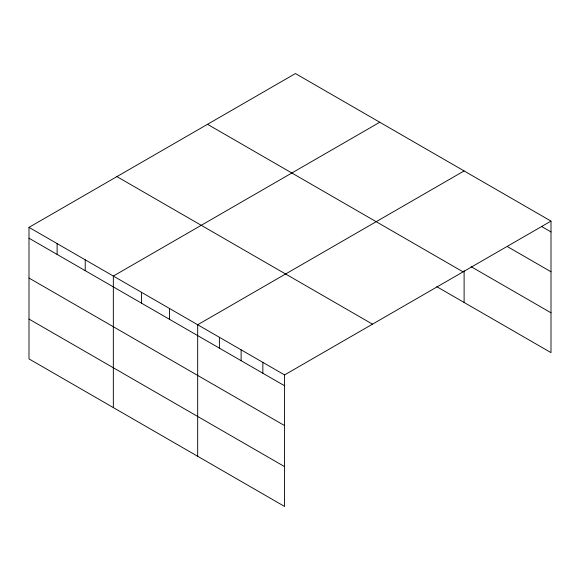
<?xml version="1.0" encoding="UTF-8"?>
<svg xmlns="http://www.w3.org/2000/svg" width="580" height="580" viewBox="0 0 580 580"><rect width="100%" height="100%" fill="white"/><g stroke="black" fill="none" stroke-linecap="round" stroke-linejoin="round"><path stroke-width="0.87" d="M551 221.103L295.43 73.551L29 227.367L29 358.897L284.57 506.449L284.57 374.919L551 221.103L551 352.633L436.776 286.68M379.77 122.242L113.339 276.058L113.339 407.595M464.109 170.933L197.679 324.757L197.679 456.286M541.691 226.562L551 231.942M507.551 246.681L551 271.766M471.09 266.669L551 312.801M207.51 124.308L463.079 271.861M116.921 176.61L372.49 324.162M29 227.367L284.57 374.919M29 238.206L284.57 385.765M29 278.037L284.57 425.589M29 319.072L284.57 466.625M464.109 270.78L464.109 302.463M262.849 362.377L262.849 373.223M241.12 349.841L241.12 360.68M219.399 337.299L219.399 348.138M169.563 308.524L169.563 319.363M141.455 292.291L141.455 303.13M85.224 259.833L85.224 270.671M57.115 243.6L57.115 254.439"/></g></svg>
